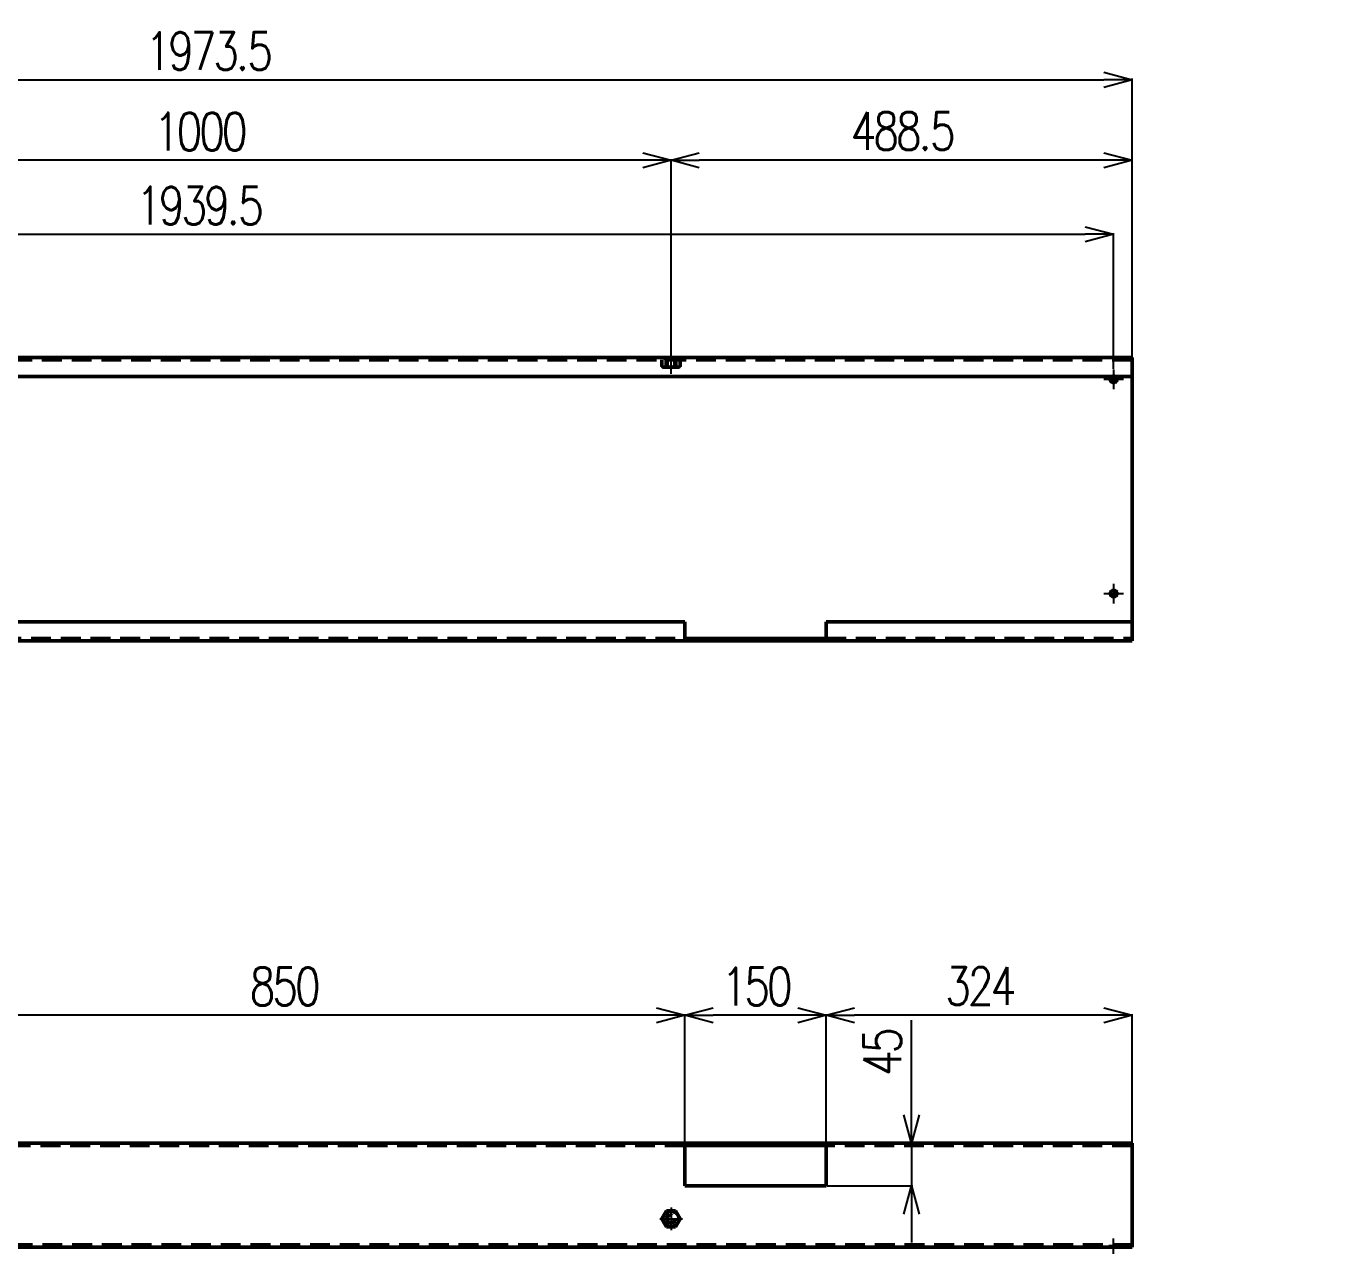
# Model space of a CAD drawing. Header units: millimetres. Extents: x -2763 to 218, y -2289 to 501.
# Drawn here: x -1172 to 218, y -799 to 501 of the extents above; entities that cross this region are included whole.
import ezdxf

# ---------------------------------------------------------------- set-up
doc = ezdxf.new("R2010")
doc.units = ezdxf.units.MM
doc.header["$LTSCALE"] = 1.653543
doc.linetypes.add('CENTER', pattern=[50.8, 31.75, -6.35, 6.35, -6.35])
doc.linetypes.add('DASHED', pattern=[19.05, 12.7, -6.35])
for name, color, linetype in [('NoLayerName_001', 7, 'Continuous'), ('NoLayerName_002', 7, 'Continuous'), ('NoLayerName_003', 7, 'Continuous')]:
    doc.layers.add(name, color=color, linetype=linetype)
doc.styles.get("Standard").update_dxf_attribs({"font": 'txt', "bigfont": 'extfont2'})
doc.dimstyles.get("Standard").update_dxf_attribs({"dimtxt": 2.5, "dimasz": 2.5, "dimexe": 1.25, "dimexo": 0.625, "dimtad": 1, "dimdec": 3, "dimzin": 0, "dimdsep": 46, "dimtxsty": 'Standard', "dimcen": 2.5, "dimadec": 0, "dimazin": 0, "dimtfac": 0.75, "dimtdec": 3, "dimtmove": 0, "dimatfit": 3, "dimfxl": 1, "dimarcsym": 0})

# ---------------------------------------------------------------- blocks, each defined once
blk = doc.blocks.new('_OPEN30')
at = {"color": 0, "linetype": 'ByBlock', "lineweight": -2}
for p, q in [((-1, 0.267949), (0, 0)), ((0, 0), (-1, -0.267949)), ((0, 0), (-1, 0))]:
    blk.add_line(p, q, dxfattribs=at)
blk = doc.blocks.new('*D42')
at = {"layer": 'Defpoints', "color": 0}
for p in [(0, 444.3), (-1973.5, 150), (0, 150)]:
    blk.add_point(p, dxfattribs=at)
at = {"layer": 'NoLayerName_001', "color": 0, "linetype": 'Continuous', "lineweight": 25}
for p, q in [((-1973.5, 150.6), (-1973.5, 445.6)), ((0, 150.6), (0, 445.6)), ((-1943.5, 444.3), (-30, 444.3))]:
    blk.add_line(p, q, dxfattribs=at)
at = {"layer": 'NoLayerName_001', "color": 0, "lineweight": 25, "xscale": 30, "yscale": 30, "zscale": 30, "rotation": 180}
blk.add_blockref('_OPEN30', (-1973.5, 444.3), dxfattribs=at)
at = {"layer": 'NoLayerName_001', "color": 0, "lineweight": 25, "xscale": 30, "yscale": 30, "zscale": 30}
blk.add_blockref('_OPEN30', (0, 444.3), dxfattribs=at)
at = {"layer": 'NoLayerName_001', "color": 2, "lineweight": 50, "insert": (-979.5, 474.7), "char_height": 40, "attachment_point": 5}
blk.add_mtext('\\W0.800000;\\T0.875000;1973.5', dxfattribs=at)
blk = doc.blocks.new('*D44')
at = {"layer": 'Defpoints', "color": 0}
for p in [(-488.5, 359), (-488.5, 157), (0, 150)]:
    blk.add_point(p, dxfattribs=at)
at = {"layer": 'NoLayerName_001', "color": 0, "linetype": 'Continuous', "lineweight": 25}
for p, q in [((-488.5, 157.6), (-488.5, 360.2)), ((-30, 359), (-458.5, 359)), ((0, 150.6), (0, 360.2))]:
    blk.add_line(p, q, dxfattribs=at)
at = {"layer": 'NoLayerName_001', "color": 0, "lineweight": 25, "xscale": 30, "yscale": 30, "zscale": 30}
for p, rotation in [((-488.5, 359), 180), ((0, 359), 360)]:
    blk.add_blockref('_OPEN30', p, dxfattribs=dict(at, rotation=rotation))
at = {"layer": 'NoLayerName_001', "color": 2, "lineweight": 50, "insert": (-244.2, 389.9), "char_height": 40, "attachment_point": 5}
blk.add_mtext('\\W0.800000;\\T0.875000;488.5', dxfattribs=at)
blk = doc.blocks.new('*D46')
at = {"layer": 'Defpoints', "color": 0}
for p in [(-1488.5, 359), (-1488.5, 359), (-488.5, 157)]:
    blk.add_point(p, dxfattribs=at)
at = {"layer": 'NoLayerName_001', "color": 0, "linetype": 'Continuous', "lineweight": 25}
for p, q in [((-518.5, 359), (-1458.5, 359)), ((-488.5, 157.6), (-488.5, 360.2))]:
    blk.add_line(p, q, dxfattribs=at)
at = {"layer": 'NoLayerName_001', "color": 0, "lineweight": 25, "xscale": 30, "yscale": 30, "zscale": 30}
for p, rotation in [((-1488.5, 359), 180), ((-488.5, 359), 360)]:
    blk.add_blockref('_OPEN30', p, dxfattribs=dict(at, rotation=rotation))
at = {"layer": 'NoLayerName_001', "color": 2, "lineweight": 50, "insert": (-988.5, 389.4), "char_height": 40, "attachment_point": 5}
blk.add_mtext('\\W0.800000;\\T0.875000;1000', dxfattribs=at)
blk = doc.blocks.new('*D47')
at = {"layer": 'Defpoints', "color": 0}
for p in [(-19.5, 280.6), (-1959, 137.5), (-19.5, 137.5)]:
    blk.add_point(p, dxfattribs=at)
at = {"layer": 'NoLayerName_001', "color": 0, "linetype": 'Continuous', "lineweight": 25}
for p, q in [((-1959, 138.1), (-1959, 281.9)), ((-1929, 280.6), (-49.5, 280.6)), ((-19.5, 138.1), (-19.5, 281.9))]:
    blk.add_line(p, q, dxfattribs=at)
at = {"layer": 'NoLayerName_001', "color": 0, "lineweight": 25, "xscale": 30, "yscale": 30, "zscale": 30, "rotation": 180}
blk.add_blockref('_OPEN30', (-1959, 280.6), dxfattribs=at)
at = {"layer": 'NoLayerName_001', "color": 0, "lineweight": 25, "xscale": 30, "yscale": 30, "zscale": 30}
blk.add_blockref('_OPEN30', (-19.5, 280.6), dxfattribs=at)
at = {"layer": 'NoLayerName_001', "color": 2, "lineweight": 50, "insert": (-989.3, 311), "char_height": 40, "attachment_point": 5}
blk.add_mtext('\\W0.800000;\\T0.875000;1939.5', dxfattribs=at)
blk = doc.blocks.new('JZB_0007')
at = {"layer": 'NoLayerName_002', "color": 7, "linetype": 'Continuous', "lineweight": 50}
for p, q in [((0, 300), (0, 0)), ((0, 300), (1973.5, 300)), ((1973.5, 300), (1973.5, 0)), ((0, 280), (1973.5, 280)), ((0, 20), (499.5, 20)), ((499.5, 0), (499.5, 20)), ((649.5, 0), (649.5, 20)), ((649.5, 20), (1499.5, 20)), ((1499.5, 0), (1499.5, 20)), ((1649.5, 0), (1649.5, 20)), ((1649.5, 20), (1973.5, 20)), ((649.5, 2.3), (499.5, 2.3)), ((1649.5, 2.3), (1499.5, 2.3)), ((1973.5, 0), (0, 0))]:
    blk.add_line(p, q, dxfattribs=at)
at = {"layer": 'NoLayerName_002', "color": 3, "linetype": 'DASHED', "lineweight": 50}
for p, q in [((1973.5, 297.7), (0, 297.7)), ((0, 2.3), (499.5, 2.3)), ((649.5, 2.3), (1499.5, 2.3)), ((1649.5, 2.3), (1973.5, 2.3))]:
    blk.add_line(p, q, dxfattribs=at)
blk = doc.blocks.new('JZB_0009')
at = {"layer": 'NoLayerName_003', "color": 4, "linetype": 'CENTER', "lineweight": 25}
blk.add_line((0, 0), (0, 24.3), dxfattribs=at)
blk = doc.blocks.new('JZB_0010')
at = {"layer": 'NoLayerName_002', "color": 3, "linetype": 'DASHED', "lineweight": 50}
for p, q in [((0, 2.3), (0, 0)), ((12, 0), (12, 2.3))]:
    blk.add_line(p, q, dxfattribs=at)
blk = doc.blocks.new('JZB_0013')
at = {"layer": 'NoLayerName_002', "color": 4, "linetype": 'CENTER', "lineweight": 25}
for p, q in [((10.5, 21), (10.5, 0)), ((0, 10.5), (21, 10.5))]:
    blk.add_line(p, q, dxfattribs=at)
at = {"layer": 'NoLayerName_002', "color": 7, "linetype": 'Continuous', "lineweight": 50}
blk.add_circle((10.5, 10.5), 3.5, dxfattribs=at)
blk = doc.blocks.new('JZB_0014')
at = {"layer": 'NoLayerName_002', "color": 4, "linetype": 'CENTER', "lineweight": 25}
for p, q in [((10.5, 21), (10.5, 0)), ((0, 10.5), (21, 10.5))]:
    blk.add_line(p, q, dxfattribs=at)
at = {"layer": 'NoLayerName_002', "color": 3, "linetype": 'DASHED', "lineweight": 50}
blk.add_arc((10.5, 10.5), 3.5, 58.9973, 121.0027, dxfattribs=at)
at = {"layer": 'NoLayerName_002', "color": 7, "linetype": 'Continuous', "lineweight": 50}
blk.add_arc((10.5, 10.5), 3.5, 121.0027, 58.9973, dxfattribs=at)
blk = doc.blocks.new('JZB_0018')
at = {"layer": 'NoLayerName_003', "color": 3, "linetype": 'DASHED', "lineweight": 50}
for p, q in [((0, 8), (0, 0.9)), ((0, 0.9), (0.2, 0.8)), ((0.2, 0.8), (1.6, 0)), ((1.6, 0), (18.1, 0)), ((4.6, 8), (4.6, 0.9)), ((14.4, 8), (14.4, 0.9)), ((18.1, 0), (19.4, 0.8)), ((19.6, 0.9), (19.4, 0.8)), ((19.6, 8), (19.6, 0.9))]:
    blk.add_line(p, q, dxfattribs=at)
for points, start_tangent, end_tangent in [([(0.2, 0.8), (1.2, 0.3), (2.4, 0.1), (3.5, 0.4), (4.6, 0.9)], (0.908709, -0.417431), (0.893804, 0.448458)), ([(4.6, 0.9), (8.1, 0.2), (10.6, 0.2), (13.1, 0.6), (14.4, 0.9)], (0.981285, -0.192563), (0.967962, 0.251095)), ([(14.4, 0.9), (15.7, 0.3), (17.2, 0.1), (18.4, 0.4), (19.6, 0.9)], (0.922243, -0.386611), (0.917216, 0.39839))]:
    blk.add_spline(points, degree=3, dxfattribs=dict(at, start_tangent=start_tangent, end_tangent=end_tangent))
blk = doc.blocks.new('JZB_0019')
at = {"layer": 'NoLayerName_003', "color": 3, "linetype": 'DASHED', "lineweight": 50}
for p, q in [((0, 15), (0, 7)), ((0.8, 15), (0.8, 7)), ((9.2, 15), (9.2, 7)), ((10, 7), (10, 15))]:
    blk.add_line(p, q, dxfattribs=at)
at = {"layer": 'NoLayerName_003', "color": 4, "linetype": 'CENTER', "lineweight": 25}
blk.add_line((5, 0), (5, 24.3), dxfattribs=at)
blk = doc.blocks.new('*D58')
at = {"layer": 'Defpoints', "color": 0}
for p in [(218, -682.3), (-324, -727.3), (-233.6, -727.3)]:
    blk.add_point(p, dxfattribs=at)
at = {"layer": 'NoLayerName_001', "color": 0, "linetype": 'Continuous', "lineweight": 25}
for p, q in [((-233.6, -682.3), (-233.6, -551.7)), ((-233.6, -652.3), (-233.6, -622.3)), ((-233.6, -682.3), (-233.6, -727.3)), ((-323.4, -727.3), (-232.3, -727.3)), ((-233.6, -757.3), (-233.6, -787.3))]:
    blk.add_line(p, q, dxfattribs=at)
at = {"layer": 'NoLayerName_001', "color": 0, "lineweight": 25, "xscale": 30, "yscale": 30, "zscale": 30}
for p, rotation in [((-233.6, -682.3), 270), ((-233.6, -727.3), 90)]:
    blk.add_blockref('_OPEN30', p, dxfattribs=dict(at, rotation=rotation))
at = {"layer": 'NoLayerName_001', "color": 2, "lineweight": 50, "insert": (-264.5, -587), "char_height": 40, "attachment_point": 5, "rotation": 90}
blk.add_mtext('\\W0.800000;\\T0.875000;45', dxfattribs=at)
blk = doc.blocks.new('*D59')
at = {"layer": 'Defpoints', "color": 0}
for p in [(-1324, -546.7), (-1324, -682.3), (-474, -682.3)]:
    blk.add_point(p, dxfattribs=at)
at = {"layer": 'NoLayerName_001', "color": 0, "linetype": 'Continuous', "lineweight": 25}
for p, q in [((-1324, -681.7), (-1324, -545.4)), ((-504, -546.7), (-1294, -546.7)), ((-474, -681.7), (-474, -545.4))]:
    blk.add_line(p, q, dxfattribs=at)
at = {"layer": 'NoLayerName_001', "color": 0, "lineweight": 25, "xscale": 30, "yscale": 30, "zscale": 30}
for p, rotation in [((-1324, -546.7), 180), ((-474, -546.7), 360)]:
    blk.add_blockref('_OPEN30', p, dxfattribs=dict(at, rotation=rotation))
at = {"layer": 'NoLayerName_001', "color": 2, "lineweight": 50, "insert": (-899, -516.2), "char_height": 40, "attachment_point": 5}
blk.add_mtext('\\W0.800000;\\T0.875000;850', dxfattribs=at)
blk = doc.blocks.new('*D60')
at = {"layer": 'Defpoints', "color": 0}
for p in [(-474, -546.7), (-474, -682.3), (-324, -682.3)]:
    blk.add_point(p, dxfattribs=at)
at = {"layer": 'NoLayerName_001', "color": 0, "linetype": 'Continuous', "lineweight": 25}
for p, q in [((-474, -681.7), (-474, -545.4)), ((-354, -546.7), (-444, -546.7)), ((-324, -681.7), (-324, -545.4))]:
    blk.add_line(p, q, dxfattribs=at)
at = {"layer": 'NoLayerName_001', "color": 0, "lineweight": 25, "xscale": 30, "yscale": 30, "zscale": 30, "rotation": 180}
blk.add_blockref('_OPEN30', (-474, -546.7), dxfattribs=at)
at = {"layer": 'NoLayerName_001', "color": 0, "lineweight": 25, "xscale": 30, "yscale": 30, "zscale": 30}
blk.add_blockref('_OPEN30', (-324, -546.7), dxfattribs=at)
at = {"layer": 'NoLayerName_001', "color": 2, "lineweight": 50, "insert": (-399, -516.2), "char_height": 40, "attachment_point": 5}
blk.add_mtext('\\W0.800000;\\T0.875000;150', dxfattribs=at)
blk = doc.blocks.new('*D61')
at = {"layer": 'Defpoints', "color": 0}
for p in [(-324, -546.7), (-324, -682.3), (0, -682.3)]:
    blk.add_point(p, dxfattribs=at)
at = {"layer": 'NoLayerName_001', "color": 0, "linetype": 'Continuous', "lineweight": 25}
for p, q in [((-324, -681.7), (-324, -545.4)), ((-30, -546.7), (-294, -546.7)), ((0, -681.7), (0, -545.4))]:
    blk.add_line(p, q, dxfattribs=at)
at = {"layer": 'NoLayerName_001', "color": 0, "lineweight": 25, "xscale": 30, "yscale": 30, "zscale": 30, "rotation": 180}
blk.add_blockref('_OPEN30', (-324, -546.7), dxfattribs=at)
at = {"layer": 'NoLayerName_001', "color": 0, "lineweight": 25, "xscale": 30, "yscale": 30, "zscale": 30}
blk.add_blockref('_OPEN30', (0, -546.7), dxfattribs=at)
at = {"layer": 'NoLayerName_001', "color": 2, "lineweight": 50, "insert": (-162, -515.8), "char_height": 40, "attachment_point": 5}
blk.add_mtext('\\W0.800000;\\T0.875000;324', dxfattribs=at)
blk = doc.blocks.new('JZB_0026')
at = {"layer": 'NoLayerName_003', "color": 3, "linetype": 'DASHED', "lineweight": 50}
for p, q in [((0, 8.5), (4.9, 17)), ((4.9, 17), (14.7, 17)), ((14.7, 17), (19.6, 8.5)), ((4.9, 0), (0, 8.5)), ((19.6, 8.5), (14.7, 0)), ((14.7, 0), (4.9, 0))]:
    blk.add_line(p, q, dxfattribs=at)
blk.add_circle((9.8, 8.5), 8.25, dxfattribs=at)
blk = doc.blocks.new('JZB_0027')
at = {"layer": 'NoLayerName_002', "color": 7, "linetype": 'Continuous', "lineweight": 50}
for p, q in [((1973.5, 110), (0, 110)), ((0, 110), (0, 0)), ((499.5, 65), (499.5, 110)), ((499.5, 107.7), (649.5, 107.7)), ((649.5, 110), (649.5, 65)), ((1499.5, 110), (1499.5, 65)), ((1499.5, 107.7), (1649.5, 107.7)), ((1649.5, 110), (1649.5, 65)), ((1973.5, 110), (1973.5, 0)), ((499.5, 65), (649.5, 65)), ((1499.5, 65), (1649.5, 65)), ((1973.5, 0), (0, 0))]:
    blk.add_line(p, q, dxfattribs=at)
at = {"layer": 'NoLayerName_002', "color": 3, "linetype": 'DASHED', "lineweight": 50}
for p, q in [((499.5, 107.7), (0, 107.7)), ((1499.5, 107.7), (649.5, 107.7)), ((1973.5, 107.7), (1649.5, 107.7)), ((0, 2.3), (1973.5, 2.3))]:
    blk.add_line(p, q, dxfattribs=at)
blk = doc.blocks.new('JZB_0029')
at = {"layer": 'NoLayerName_003', "color": 4, "linetype": 'CENTER', "lineweight": 25}
for p, q in [((12, 24), (12, 0)), ((0, 12), (24, 12))]:
    blk.add_line(p, q, dxfattribs=at)
at = {"layer": 'NoLayerName_003', "color": 3, "linetype": 'DASHED', "lineweight": 50}
for radius in [5, 4.19]:
    blk.add_circle((12, 12), radius, dxfattribs=at)
blk = doc.blocks.new('JZB_0030')
at = {"layer": 'NoLayerName_002', "color": 4, "linetype": 'CENTER', "lineweight": 25}
blk.add_line((3.5, 0), (3.5, 16.3), dxfattribs=at)
at = {"layer": 'NoLayerName_002', "color": 3, "linetype": 'DASHED', "lineweight": 50}
for p, q in [((0, 9.3), (0, 7)), ((7, 7), (7, 9.3))]:
    blk.add_line(p, q, dxfattribs=at)

msp = doc.modelspace()

# ---------------------------------------------------------------- block references
at = {"layer": 'NoLayerName_002'}
for name, p in [('JZB_0007', (-1973.5, -150)), ('JZB_0010', (-494.5, 147.7)), ('JZB_0014', (-30, 116.5)), ('JZB_0013', (-30, -110.5)), ('JZB_0027', (-1973.5, -792.3122)), ('JZB_0030', (-23, -799.3122))]:
    msp.add_blockref(name, p, dxfattribs=at)
at = {"layer": 'NoLayerName_003'}
for name, p in [('JZB_0019', (-493.5, 132.7)), ('JZB_0009', (-488.5, 132.7)), ('JZB_0018', (-498.3065, 139.7)), ('JZB_0029', (-500.5, -774.3122)), ('JZB_0026', (-498.3149, -770.8122))]:
    msp.add_blockref(name, p, dxfattribs=at)

# ---------------------------------------------------------------- dimensions: what is measured, and where the dimension line sits
at = {"layer": 'NoLayerName_001', "color": 3, "linetype": 'Continuous', "lineweight": 50}
for base, p1, p2, picture, middle in [((0, 444.3253), (-1973.5, 150), (0, 150), '*D42', (-979.5, 444.3253)), ((-19.5, 280.6078), (-1959, 137.5), (-19.5, 137.5), '*D47', (-989.25, 280.6078))]:
    dim = msp.add_linear_dim(base=base, p1=p1, p2=p2, text='\\W0.800000;\\T0.875000;<>', dimstyle='Standard', override={"dimtxt": 40, "dimasz": 30, "dimgap": 10, "dimzin": 8, "dimblk": 'OPEN30', "dimclrd": 0, "dimclre": 0, "dimclrt": 2, "dimtp": 0, "dimtm": 0, "dimlwd": 25, "dimlwe": 25}, dxfattribs=at)
    dim.commit()
    dim.dimension.update_dxf_attribs({"geometry": picture, "text_midpoint": middle, "dimtype": 160})
for base, p1, p2, angle, override, picture, middle in [((-1488.5, 358.9951), (-488.5, 157), (-1488.5, 358.9951), 180, {"dimtxt": 40, "dimasz": 30, "dimgap": 10, "dimzin": 8, "dimblk": 'OPEN30', "dimse2": 1, "dimclrd": 0, "dimclre": 0, "dimclrt": 2, "dimtp": 0, "dimtm": 0, "dimlwd": 25, "dimlwe": 25}, '*D46', (-988.5, 358.9951)), ((-488.5, 358.9951), (0, 150), (-488.5, 157), 180, {"dimtxt": 40, "dimasz": 30, "dimgap": 10, "dimzin": 8, "dimblk": 'OPEN30', "dimclrd": 0, "dimclre": 0, "dimclrt": 2, "dimtp": 0, "dimtm": 0, "dimlwd": 25, "dimlwe": 25}, '*D44', (-244.25, 358.9951)), ((-1324, -546.66), (-474, -682.3122), (-1324, -682.3122), 180, {"dimtxt": 40, "dimasz": 30, "dimgap": 10, "dimzin": 8, "dimblk": 'OPEN30', "dimclrd": 0, "dimclre": 0, "dimclrt": 2, "dimtp": 0, "dimtm": 0, "dimlwd": 25, "dimlwe": 25}, '*D59', (-899, -546.66)), ((-474, -546.66), (-324, -682.3122), (-474, -682.3122), 180, {"dimtxt": 40, "dimasz": 30, "dimgap": 10, "dimzin": 8, "dimblk": 'OPEN30', "dimclrd": 0, "dimclre": 0, "dimclrt": 2, "dimtp": 0, "dimtm": 0, "dimlwd": 25, "dimlwe": 25}, '*D60', (-399, -546.66)), ((-324, -546.66), (0, -682.3122), (-324, -682.3122), 180, {"dimtxt": 40, "dimasz": 30, "dimgap": 10, "dimzin": 8, "dimblk": 'OPEN30', "dimclrd": 0, "dimclre": 0, "dimclrt": 2, "dimtp": 0, "dimtm": 0, "dimlwd": 25, "dimlwe": 25}, '*D61', (-162, -546.66)), ((-233.5944, -727.3122), (217.9759, -682.3122), (-324, -727.3122), 270, {"dimtxt": 40, "dimasz": 30, "dimgap": 10, "dimzin": 8, "dimblk": 'OPEN30', "dimse1": 1, "dimclrd": 0, "dimclre": 0, "dimclrt": 2, "dimtp": 0, "dimtm": 0, "dimlwd": 25, "dimlwe": 25}, '*D58', (-233.5944, -586.9915))]:
    dim = msp.add_linear_dim(base=base, p1=p1, p2=p2, angle=angle, text='\\W0.800000;\\T0.875000;<>', dimstyle='Standard', override=override, dxfattribs=at)
    dim.commit()
    dim.dimension.update_dxf_attribs({"geometry": picture, "text_midpoint": middle, "dimtype": 160})

doc.saveas('drawing.dxf')
